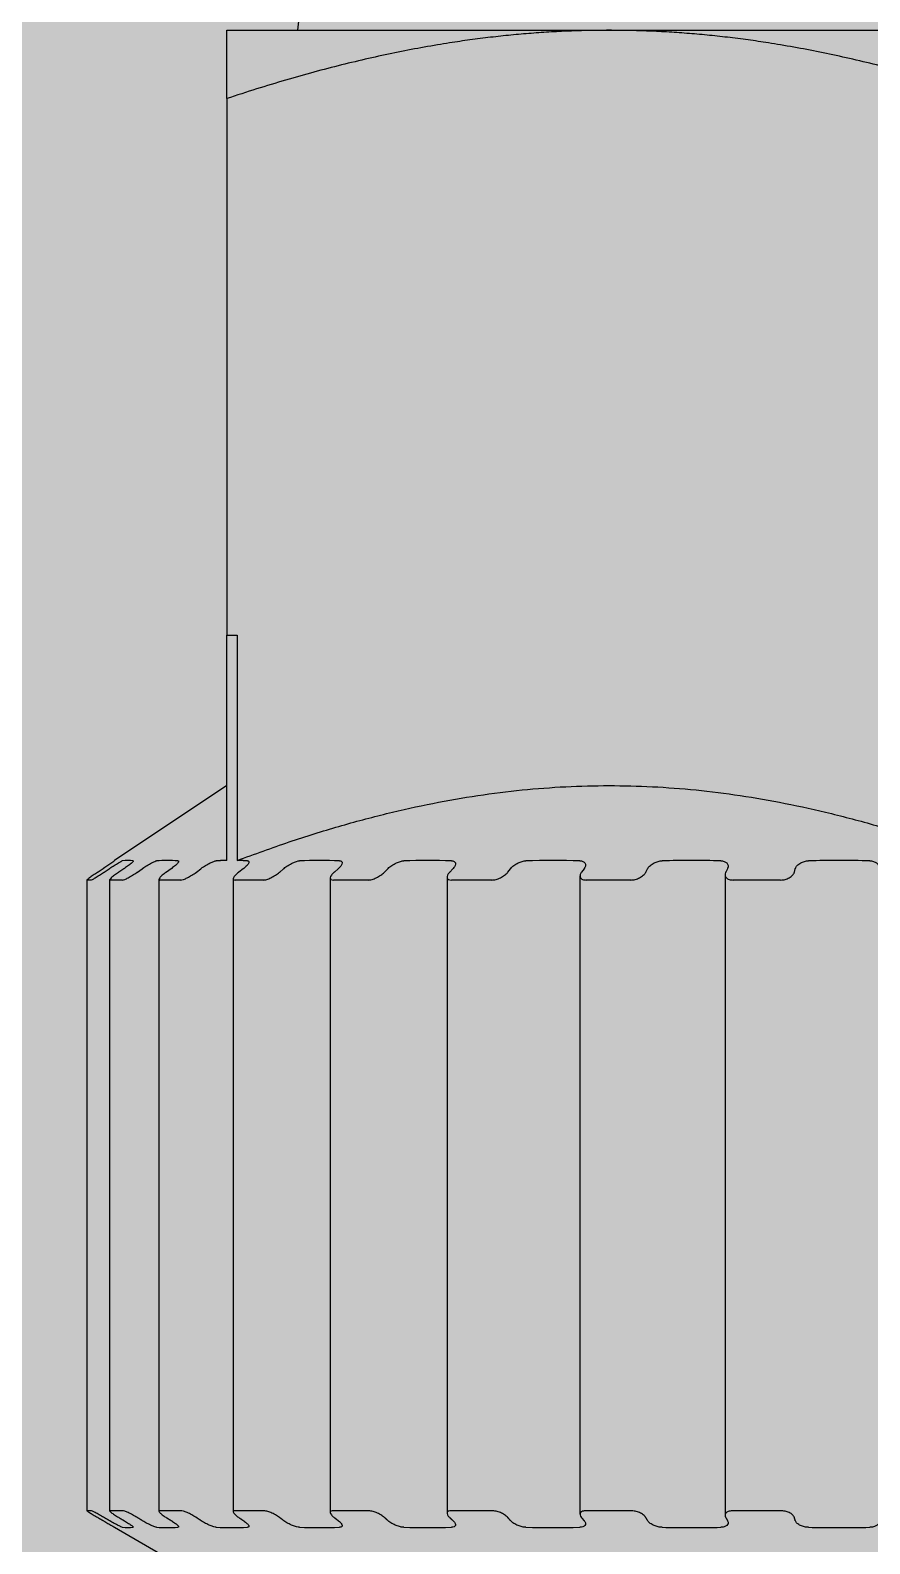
# Model space of a CAD drawing. Header units: millimetres. Extents: x -18489 to 17339, y -1599 to 10961.
# Drawn here: x -16580.285 to -16578.804, y 1516.721 to 1519.39 of the extents above; entities that cross this region are included whole.
import ezdxf

# ---------------------------------------------------------------- set-up
doc = ezdxf.new("R2010")
doc.units = ezdxf.units.MM
for name, color, linetype in [('188K-SM-03-F10-MECH-EQ-Y2257103$0$0 Xref', 8, 'Continuous'), ('188K-SM-03-F10-MECH-EQ-Y2257103$0$M-EQU-FOUNDATION', 8, 'Continuous'), ('188K-SM-03-F10-MECH-EQ-Y2257103$0$Micron CUP L10 HVAC EQU$0$M-MECH-EQU', 136, 'Continuous'), ('188K-SM-03-F10-MECH-EQ-Y2257103$0$Micron CUP L10 HVAC EQU$0$M-PHASE1 AREA', 252, 'Continuous')]:
    doc.layers.add(name, color=color, linetype=linetype)
pattern_1 = [(50, (4473.52, 709.2), (54.6554, -4.78173), [5.715, -62.865]), (355, (4473.52, 709.2), (-10.57303, 57.31705), [4.572, -50.29218]), (100.45144, (4478.076, 708.8), (44.08237, 52.53533), [4.857, -53.42707]), (46.1842, (4473.52, 724.44), (81.32371, -12.6127), [8.5725, -94.2975]), (96.63556, (4480.3, 723.39), (71.22124, 74.22784), [7.2855, -80.14068]), (351.18415, (4473.52, 724.44), (71.22124, 74.22784), [6.858, -75.43792]), (21, (4481.14, 720.63), (45.48432, -30.67956), [5.715, -62.865]), (326, (4481.14, 720.63), (18.54061, 55.25639), [4.572, -50.292]), (71.45144, (4484.93, 718.07), (64.02493, 24.57683), [4.857, -53.42698]), (37.5, (4473.521, 709.2), (0.926581, 25.366512), [0, -49.6824, 0, -51.054, 0, -50.4825]), (7.5, (4473.52, 709.2), (20.0459, 30.054172), [0, -29.1084, 0, -48.5394, 0, -19.2405]), (327.5, (4456.529, 709.2), (40.677179, -1.718623), [0, -19.05, 0, -59.436, 0, -78.867]), (317.5, (4448.91, 709.2), (44.438754, 7.62795), [0, -24.765, 0, -39.4716, 0, -56.007])]

# ---------------------------------------------------------------- blocks, each defined once
blk = doc.blocks.new('188K-SM-03-F10-MECH-EQ-Y2257103$0$Micron CUP L10 HVAC EQU$0$A$C0c53ceb0')
at = {"layer": '188K-SM-03-F10-MECH-EQ-Y2257103$0$Micron CUP L10 HVAC EQU$0$M-PHASE1 AREA'}
for p, q in [((-4363.34459, 6049.91911), (-4366.64628, 6019.73222)), ((-4367.89502, 6019.73222), (-4361.15185, 6019.73222)), ((-4367.89502, 6018.52766), (-4367.89502, 6019.73222)), ((-4361.15185, 6019.73222), (-4347.6655, 6019.73222)), ((-4367.89502, 6018.52766), (-4367.89502, 6009.06302)), ((-4367.89502, 6009.06302), (-4367.71153, 6009.06302)), ((-4367.89502, 6005.09137), (-4367.89502, 6009.06302)), ((-4367.71153, 6009.06302), (-4367.71153, 6005.09137)), ((-4367.89502, 6006.41237), (-4369.87543, 6005.0921)), ((-4369.87543, 6005.08559), (-4369.87543, 6005.0921)), ((-4370.07522, 6004.94696), (-4370.16414, 6004.88775)), ((-4370.05488, 6004.88775), (-4369.96732, 6004.94696)), ((-4369.70711, 6004.94696), (-4369.79467, 6004.88775)), ((-4369.47022, 6004.88775), (-4369.38667, 6004.94696)), ((-4368.87416, 6004.94696), (-4368.95771, 6004.88775)), ((-4368.42792, 6004.88775), (-4368.35092, 6004.94696)), ((-4367.60168, 6004.94696), (-4367.67868, 6004.88775)), ((-4366.95966, 6004.88775), (-4366.89155, 6004.94696)), ((-4365.92834, 6004.94696), (-4365.99645, 6004.88775)), ((-4365.11004, 6004.88775), (-4365.05289, 6004.94696)), ((-4364.00888, 6004.80072), (-4364.00888, 5993.57849)), ((-4363.90499, 6004.94696), (-4363.96214, 6004.88775)), ((-4362.93527, 6004.88775), (-4362.89081, 6004.94696)), ((-4361.66431, 6004.82037), (-4361.66431, 5993.56147)), ((-4361.59309, 6004.94696), (-4361.63754, 6004.88775)), ((-4360.50141, 6004.88775), (-4360.47101, 6004.94696)), ((-4359.10535, 6004.84187), (-4359.10535, 5993.54285)), ((-4359.06289, 6004.94696), (-4359.0933, 6004.88775)), ((-4357.88244, 6004.88775), (-4357.867, 6004.94696)), ((-4370.36393, 6004.74762), (-4370.36393, 5993.62447)), ((-4370.28807, 6004.74739), (-4370.36357, 6004.74739)), ((-4369.95977, 6004.75099), (-4369.95977, 5993.62155)), ((-4369.73007, 6004.74739), (-4369.9543, 6004.74739)), ((-4369.08917, 6004.75825), (-4369.08917, 5993.61526)), ((-4368.70655, 6004.74739), (-4369.07267, 6004.74739)), ((-4367.77858, 6004.76919), (-4367.77858, 5993.60579)), ((-4367.24859, 6004.74739), (-4367.74549, 6004.74739)), ((-4366.06782, 6004.78349), (-4366.06782, 5993.59341)), ((-4365.40049, 6004.74739), (-4366.01308, 6004.74739)), ((-4363.21842, 6004.74739), (-4363.92808, 6004.74739)), ((-4360.76866, 6004.74739), (-4361.55383, 6004.74739)), ((-4358.12566, 6004.74739), (-4358.96248, 6004.74739)), ((-4370.28807, 5993.62467), (-4370.36357, 5993.62467)), ((-4369.73007, 5993.62467), (-4369.9543, 5993.62467)), ((-4368.70655, 5993.62467), (-4369.07267, 5993.62467)), ((-4367.24859, 5993.62467), (-4367.74549, 5993.62467)), ((-4365.40049, 5993.62467), (-4366.01308, 5993.62467)), ((-4363.21842, 5993.62467), (-4363.92808, 5993.62467)), ((-4360.76866, 5993.62467), (-4361.55383, 5993.62467)), ((-4358.12566, 5993.62467), (-4358.96248, 5993.62467)), ((-4369.87543, 5993.33178), (-4369.87543, 5993.32615)), ((-4368.89401, 5992.75952), (-4369.87543, 5993.32615))]:
    blk.add_line(p, q, dxfattribs=at)
for centre, major_axis, ratio, start_param, end_param in [((-4369.64069, 5981.88156), (0.00024, 23.21054), 0.17364818, 6.25951275, 6.3068615), ((-4368.94289, 5981.88156), (0.00025, 23.21054), 0.34202014, 6.25951468, 6.30686344), ((-4366.25708, 5981.88156), (0.00031, 23.21054), 0.64278761, 6.25951958, 6.30686834), ((-4364.35066, 5981.88156), (0.00037, 23.21054), 0.76604444, 6.25952322, 6.30687197), ((-4362.14217, 5981.88156), (0.00048, 23.21054), 0.8660254, 6.25952879, 6.30687754), ((-4359.6987, 5981.88156), (0.0007, 23.21054), 0.93969262, 6.25953926, 6.30688801), ((-4357.09449, 5981.88156), (0.00138, 23.21054), 0.98480775, 6.25956941, 6.30691816), ((-4369.64066, 6020.12649), (0.00021, -26.80035), 0.17364818, 6.26268113, 6.30368673), ((-4368.94286, 6020.12649), (0.00022, -26.80035), 0.34202014, 6.26267967, 6.30368527), ((-4367.80346, 6020.12649), (0.00024, -26.80035), 0.5, 6.262678, 6.3036836), ((-4366.25705, 6020.12649), (0.00027, -26.80035), 0.64278761, 6.26267596, 6.30368156), ((-4364.35064, 6020.12649), (0.00033, -26.80035), 0.76604444, 6.26267321, 6.30367881), ((-4362.14215, 6020.12649), (0.00042, -26.80035), 0.8660254, 6.26266899, 6.30367459), ((-4359.69869, 6020.12649), (0.00061, -26.80035), 0.93969262, 6.26266107, 6.30366667), ((-4357.09448, 6020.12649), (0.0012, -26.80035), 0.98480775, 6.26263825, 6.30364386)]:
    blk.add_ellipse(centre, major_axis=major_axis, ratio=ratio, start_param=start_param, end_param=end_param, dxfattribs=at)
for points, weights in [([(-4361.15185, 6019.73222), (-4364.28136, 6019.73222), (-4367.89502, 6018.52766)], [2.00431155703, 2.00431155703, 1.86040846171]), ([(-4354.40867, 6018.52766), (-4358.02233, 6019.73222), (-4361.15185, 6019.73222)], [1.86040846171, 2.00431155704, 2.00431155703]), ([(-4367.71153, 6005.09137), (-4361.15185, 6007.56414), (-4354.59216, 6005.09137)], [1.06957579566, 1.22672434335, 1.06957579566]), ([(-4367.89502, 6005.09137), (-4367.98648, 6005.08992), (-4368.078, 6005.08559)], [1.61892907434, 1.61881551844, 1.61847558047]), ([(-4367.52855, 6005.08559), (-4367.62007, 6005.08992), (-4367.71153, 6005.09137)], [1.61847558047, 1.61881551844, 1.61892907434]), ([(-4370.1641, 5993.50311), (-4370.11954, 5993.47739), (-4370.07522, 5993.45184)], [1.04611932014, 1.04564401802, 1.04516058728]), ([(-4369.96723, 5993.45186), (-4370.01099, 5993.47741), (-4370.05488, 5993.50311)], [1.0451609426, 1.04564432981, 1.04611958976]), ([(-4369.79451, 5993.50311), (-4369.75075, 5993.47739), (-4369.70711, 5993.45184)], [1.04611932041, 1.0456440183, 1.04516058755]), ([(-4369.38646, 5993.45186), (-4369.42834, 5993.47741), (-4369.47022, 5993.50311)], [1.04516094224, 1.04564432946, 1.0461195894]), ([(-4368.95744, 5993.50311), (-4368.9158, 5993.47739), (-4368.87416, 5993.45184)], [1.04611932029, 1.04564401817, 1.04516058742]), ([(-4368.3506, 5993.45186), (-4368.38933, 5993.47741), (-4368.42792, 5993.50311)], [1.04516094231, 1.04564432953, 1.04611958947]), ([(-4367.6783, 5993.50311), (-4367.64006, 5993.47739), (-4367.60168, 5993.45184)], [1.04611932038, 1.04564401826, 1.04516058751]), ([(-4366.89112, 5993.45186), (-4366.92552, 5993.47741), (-4366.95966, 5993.50311)], [1.0451609422, 1.04564432941, 1.04611958936]), ([(-4365.99598, 5993.50311), (-4365.96229, 5993.47739), (-4365.92834, 5993.45184)], [1.04611932015, 1.04564401804, 1.04516058729]), ([(-4365.05237, 5993.45186), (-4365.0814, 5993.47741), (-4365.11004, 5993.50311)], [1.04516094266, 1.04564432988, 1.04611958983]), ([(-4363.96157, 5993.50311), (-4363.93347, 5993.47739), (-4363.90499, 5993.45184)], [1.04611932027, 1.04564401815, 1.04516058741]), ([(-4362.89022, 5993.45186), (-4362.91298, 5993.47741), (-4362.93527, 5993.50311)], [1.04516094243, 1.04564432965, 1.0461195896]), ([(-4361.63691, 5993.50311), (-4361.61524, 5993.47739), (-4361.59309, 5993.45184)], [1.04611932038, 1.04564401827, 1.04516058752]), ([(-4360.47035, 5993.45186), (-4360.48617, 5993.47741), (-4360.50141, 5993.50311)], [1.04516094233, 1.04564432955, 1.04611958949]), ([(-4359.09263, 5993.50311), (-4359.07805, 5993.47739), (-4359.06289, 5993.45184)], [1.04611932012, 1.04564401801, 1.04516058726]), ([(-4357.86631, 5993.45186), (-4357.8747, 5993.47741), (-4357.88244, 5993.50311)], [1.04516094222, 1.04564432943, 1.04611958938])]:
    blk.add_rational_spline(points, weights, degree=2, dxfattribs=at)
for points, knots in [([(-4369.87543, 6005.08559), (-4369.87547, 6005.08503), (-4369.87946, 6005.08178), (-4369.89572, 6005.06975), (-4369.90883, 6005.0604), (-4369.94132, 6005.03765), (-4369.96409, 6005.02195), (-4370.0137, 6004.98818), (-4370.04054, 6004.9701), (-4370.06568, 6004.95333), (-4370.06883, 6004.95122), (-4370.07201, 6004.9491), (-4370.07522, 6004.94696)], [0.1007338772, 0.1007338772, 0.1007338772, 0.1007338772, 0.1074438468, 0.1074438468, 0.1148517392, 0.1148517392, 0.1239329907, 0.1239329907, 0.1330142421, 0.1330142421, 0.1330142421, 0.1341521237, 0.1341521237, 0.1341521237, 0.1341521237]), ([(-4369.96732, 6004.94696), (-4369.96415, 6004.9491), (-4369.961, 6004.95122), (-4369.93292, 6004.9701), (-4369.90539, 6004.98818), (-4369.8524, 6005.02195), (-4369.82695, 6005.03765), (-4369.78836, 6005.0604), (-4369.7717, 6005.06975), (-4369.74781, 6005.08178), (-4369.73982, 6005.08503), (-4369.73586, 6005.08559)], [0.0659197851, 0.0659197851, 0.0659197851, 0.0659197851, 0.0670576667, 0.0670576667, 0.0761389182, 0.0761389182, 0.0852201696, 0.0852201696, 0.092628062, 0.092628062, 0.0993380316, 0.0993380316, 0.0993380316, 0.0993380316]), ([(-4369.54504, 6005.08559), (-4369.54117, 6005.08503), (-4369.54103, 6005.08178), (-4369.54916, 6005.06975), (-4369.55834, 6005.0604), (-4369.58375, 6005.03765), (-4369.60314, 6005.02195), (-4369.64786, 6004.98818), (-4369.6732, 6004.9701), (-4369.69775, 6004.95333), (-4369.70082, 6004.95122), (-4369.70395, 6004.9491), (-4369.70711, 6004.94696)], [0.1007338772, 0.1007338772, 0.1007338772, 0.1007338772, 0.1074438468, 0.1074438468, 0.1148517392, 0.1148517392, 0.1239329907, 0.1239329907, 0.1330142421, 0.1330142421, 0.1330142421, 0.1341521237, 0.1341521237, 0.1341521237, 0.1341521237]), ([(-4369.38667, 6004.94696), (-4369.38365, 6004.9491), (-4369.38063, 6004.95122), (-4369.35359, 6004.9701), (-4369.32621, 6004.98818), (-4369.27147, 6005.02195), (-4369.2441, 6005.03765), (-4369.20058, 6005.0604), (-4369.18089, 6005.06975), (-4369.1501, 6005.08178), (-4369.13834, 6005.08503), (-4369.13059, 6005.08559)], [0.0659197851, 0.0659197851, 0.0659197851, 0.0659197851, 0.0670576667, 0.0670576667, 0.0761389182, 0.0761389182, 0.0852201696, 0.0852201696, 0.092628062, 0.092628062, 0.0993380316, 0.0993380316, 0.0993380316, 0.0993380316]), ([(-4368.75475, 6005.08559), (-4368.74708, 6005.08503), (-4368.74281, 6005.08178), (-4368.74258, 6005.06975), (-4368.74754, 6005.0604), (-4368.76509, 6005.03765), (-4368.78051, 6005.02195), (-4368.81898, 6004.98818), (-4368.84206, 6004.9701), (-4368.86527, 6004.95333), (-4368.86817, 6004.95122), (-4368.87114, 6004.9491), (-4368.87416, 6004.94696)], [0.1007338772, 0.1007338772, 0.1007338772, 0.1007338772, 0.1074438468, 0.1074438468, 0.1148517392, 0.1148517392, 0.1239329907, 0.1239329907, 0.1330142421, 0.1330142421, 0.1330142421, 0.1341521237, 0.1341521237, 0.1341521237, 0.1341521237]), ([(-4368.35092, 6004.94696), (-4368.34814, 6004.9491), (-4368.34534, 6004.95122), (-4368.32018, 6004.9701), (-4368.29378, 6004.98818), (-4368.23893, 6005.02195), (-4368.21048, 6005.03765), (-4368.16335, 6005.0604), (-4368.14123, 6005.06975), (-4368.10447, 6005.08178), (-4368.08931, 6005.08503), (-4368.078, 6005.08559)], [0.0659197851, 0.0659197851, 0.0659197851, 0.0659197851, 0.0670576667, 0.0670576667, 0.0761389182, 0.0761389182, 0.0852201696, 0.0852201696, 0.092628062, 0.092628062, 0.0993380316, 0.0993380316, 0.0993380316, 0.0993380316]), ([(-4367.52855, 6005.08559), (-4367.51732, 6005.08503), (-4367.50906, 6005.08178), (-4367.50046, 6005.06975), (-4367.50105, 6005.0604), (-4367.51021, 6005.03765), (-4367.5212, 6005.02195), (-4367.55226, 6004.98818), (-4367.57236, 6004.9701), (-4367.59353, 6004.95333), (-4367.59618, 6004.95122), (-4367.5989, 6004.9491), (-4367.60168, 6004.94696)], [0.1007338772, 0.1007338772, 0.1007338772, 0.1007338772, 0.1074438468, 0.1074438468, 0.1148517392, 0.1148517392, 0.1239329907, 0.1239329907, 0.1330142421, 0.1330142421, 0.1330142421, 0.1341521237, 0.1341521237, 0.1341521237, 0.1341521237]), ([(-4366.89155, 6004.94696), (-4366.88909, 6004.9491), (-4366.8866, 6004.95122), (-4366.86406, 6004.9701), (-4366.83946, 6004.98818), (-4366.78617, 6005.02195), (-4366.7575, 6005.03765), (-4366.7082, 6005.0604), (-4366.68432, 6005.06975), (-4366.6427, 6005.08178), (-4366.62459, 6005.08503), (-4366.61007, 6005.08559)], [0.0659197851, 0.0659197851, 0.0659197851, 0.0659197851, 0.0670576667, 0.0670576667, 0.0761389182, 0.0761389182, 0.0852201696, 0.0852201696, 0.092628062, 0.092628062, 0.0993380316, 0.0993380316, 0.0993380316, 0.0993380316]), ([(-4365.90372, 6005.08559), (-4365.88926, 6005.08503), (-4365.87726, 6005.08178), (-4365.86055, 6005.06975), (-4365.85676, 6005.0604), (-4365.85725, 6005.03765), (-4365.86347, 6005.02195), (-4365.88617, 6004.98818), (-4365.9027, 6004.9701), (-4365.92118, 6004.95333), (-4365.92349, 6004.95122), (-4365.92588, 6004.9491), (-4365.92834, 6004.94696)], [0.1007338772, 0.1007338772, 0.1007338772, 0.1007338772, 0.1074438468, 0.1074438468, 0.1148517392, 0.1148517392, 0.1239329907, 0.1239329907, 0.1330142421, 0.1330142421, 0.1330142421, 0.1341521237, 0.1341521237, 0.1341521237, 0.1341521237]), ([(-4365.05289, 6004.94696), (-4365.05082, 6004.9491), (-4365.04872, 6004.95122), (-4365.0295, 6004.9701), (-4365.00743, 6004.98818), (-4364.95732, 6005.02195), (-4364.9293, 6005.03765), (-4364.87933, 6005.0604), (-4364.85442, 6005.06975), (-4364.80921, 6005.08178), (-4364.78871, 6005.08503), (-4364.77141, 6005.08559)], [0.0659197851, 0.0659197851, 0.0659197851, 0.0659197851, 0.0670576667, 0.0670576667, 0.0761389182, 0.0761389182, 0.0852201696, 0.0852201696, 0.092628062, 0.092628062, 0.0993380316, 0.0993380316, 0.0993380316, 0.0993380316]), ([(-4363.92961, 6005.08559), (-4363.91237, 6005.08503), (-4363.89699, 6005.08178), (-4363.87269, 6005.06975), (-4363.86463, 6005.0604), (-4363.85643, 6005.03765), (-4363.85769, 6005.02195), (-4363.87135, 6004.98818), (-4363.88379, 6004.9701), (-4363.89902, 6004.95333), (-4363.90093, 6004.95122), (-4363.90292, 6004.9491), (-4363.90499, 6004.94696)], [0.1007338772, 0.1007338772, 0.1007338772, 0.1007338772, 0.1074438468, 0.1074438468, 0.1148517392, 0.1148517392, 0.1239329907, 0.1239329907, 0.1330142421, 0.1330142421, 0.1330142421, 0.1341521237, 0.1341521237, 0.1341521237, 0.1341521237]), ([(-4362.89081, 6004.94696), (-4362.8892, 6004.9491), (-4362.88754, 6004.95122), (-4362.87223, 6004.9701), (-4362.85336, 6004.98818), (-4362.80796, 6005.02195), (-4362.78145, 6005.03765), (-4362.73232, 6005.0604), (-4362.70712, 6005.06975), (-4362.65971, 6005.08178), (-4362.63743, 6005.08503), (-4362.61788, 6005.08559)], [0.0659197851, 0.0659197851, 0.0659197851, 0.0659197851, 0.0670576667, 0.0670576667, 0.0761389182, 0.0761389182, 0.0852201696, 0.0852201696, 0.092628062, 0.092628062, 0.0993380316, 0.0993380316, 0.0993380316, 0.0993380316]), ([(-4361.66622, 6005.08559), (-4361.64672, 6005.08503), (-4361.62842, 6005.08178), (-4361.59727, 6005.06975), (-4361.58518, 6005.0604), (-4361.56855, 6005.03765), (-4361.56481, 6005.02195), (-4361.56901, 6004.98818), (-4361.57698, 6004.9701), (-4361.58851, 6004.95333), (-4361.58995, 6004.95122), (-4361.59148, 6004.9491), (-4361.59309, 6004.94696)], [0.1007338772, 0.1007338772, 0.1007338772, 0.1007338772, 0.1074438468, 0.1074438468, 0.1148517392, 0.1148517392, 0.1239329907, 0.1239329907, 0.1330142421, 0.1330142421, 0.1330142421, 0.1341521237, 0.1341521237, 0.1341521237, 0.1341521237]), ([(-4360.47101, 6004.94696), (-4360.4699, 6004.9491), (-4360.46874, 6004.95122), (-4360.4578, 6004.9701), (-4360.44271, 6004.98818), (-4360.40339, 6005.02195), (-4360.37919, 6005.03765), (-4360.3324, 6005.0604), (-4360.30769, 6005.06975), (-4360.2595, 6005.08178), (-4360.23612, 6005.08503), (-4360.21492, 6005.08559)], [0.0659197851, 0.0659197851, 0.0659197851, 0.0659197851, 0.0670576667, 0.0670576667, 0.0761389182, 0.0761389182, 0.0852201696, 0.0852201696, 0.092628062, 0.092628062, 0.0993380316, 0.0993380316, 0.0993380316, 0.0993380316]), ([(-4359.18231, 6005.08559), (-4359.16114, 6005.08503), (-4359.14049, 6005.08178), (-4359.10342, 6005.06975), (-4359.08768, 6005.0604), (-4359.06312, 6005.03765), (-4359.05449, 6005.02195), (-4359.0491, 6004.98818), (-4359.05237, 6004.9701), (-4359.05984, 6004.95333), (-4359.06078, 6004.95122), (-4359.0618, 6004.9491), (-4359.06289, 6004.94696)], [0.1007338772, 0.1007338772, 0.1007338772, 0.1007338772, 0.1074438468, 0.1074438468, 0.1148517392, 0.1148517392, 0.1239329907, 0.1239329907, 0.1330142421, 0.1330142421, 0.1330142421, 0.1341521237, 0.1341521237, 0.1341521237, 0.1341521237]), ([(-4357.867, 6004.94696), (-4357.86644, 6004.9491), (-4357.86581, 6004.95122), (-4357.85957, 6004.9701), (-4357.84871, 6004.98818), (-4357.81667, 6005.02195), (-4357.79552, 6005.03765), (-4357.75248, 6005.0604), (-4357.72901, 6005.06975), (-4357.68151, 6005.08178), (-4357.65775, 6005.08503), (-4357.63554, 6005.08559)], [0.0659197851, 0.0659197851, 0.0659197851, 0.0659197851, 0.0670576667, 0.0670576667, 0.0761389182, 0.0761389182, 0.0852201696, 0.0852201696, 0.092628062, 0.092628062, 0.0993380316, 0.0993380316, 0.0993380316, 0.0993380316]), ([(-4356.55335, 6005.08559), (-4356.53116, 6005.08503), (-4356.50878, 6005.08178), (-4356.46693, 6005.06975), (-4356.44801, 6005.0604), (-4356.41626, 6005.03765), (-4356.40301, 6005.02195), (-4356.3882, 6004.98818), (-4356.38667, 6004.9701), (-4356.38985, 6004.95333), (-4356.39025, 6004.95122), (-4356.39073, 6004.9491), (-4356.39128, 6004.94696)], [0.1007338772, 0.1007338772, 0.1007338772, 0.1007338772, 0.1074438468, 0.1074438468, 0.1148517392, 0.1148517392, 0.1239329907, 0.1239329907, 0.1330142421, 0.1330142421, 0.1330142421, 0.1341521237, 0.1341521237, 0.1341521237, 0.1341521237]), ([(-4370.16414, 6004.88775), (-4370.16733, 6004.88563), (-4370.17049, 6004.88352), (-4370.19805, 6004.86513), (-4370.22418, 6004.84754), (-4370.27267, 6004.81452), (-4370.29504, 6004.79908), (-4370.32879, 6004.77533), (-4370.34305, 6004.76504), (-4370.36126, 6004.75106), (-4370.36516, 6004.74739), (-4370.36357, 6004.74739)], [-0.0681852529, -0.0681852529, -0.0681852529, -0.0681852529, -0.0670539463, -0.0670539463, -0.058228102, -0.058228102, -0.0494022577, -0.0494022577, -0.0414646154, -0.0414646154, -0.0335269732, -0.0335269732, -0.0335269732, -0.0335269732]), ([(-4370.28807, 6004.74739), (-4370.28505, 6004.74739), (-4370.27636, 6004.75106), (-4370.24964, 6004.76504), (-4370.23164, 6004.77533), (-4370.19188, 6004.79908), (-4370.16697, 6004.81452), (-4370.11529, 6004.84754), (-4370.08852, 6004.86513), (-4370.06115, 6004.88352), (-4370.05802, 6004.88563), (-4370.05488, 6004.88775)], [-0.0994872627, -0.0994872627, -0.0994872627, -0.0994872627, -0.0915496204, -0.0915496204, -0.0836119781, -0.0836119781, -0.0747861338, -0.0747861338, -0.0659602895, -0.0659602895, -0.0648289829, -0.0648289829, -0.0648289829, -0.0648289829]), ([(-4369.79467, 6004.88775), (-4369.79781, 6004.88563), (-4369.80092, 6004.88352), (-4369.82783, 6004.86513), (-4369.85253, 6004.84754), (-4369.89636, 6004.81452), (-4369.91551, 6004.79908), (-4369.94222, 6004.77533), (-4369.95231, 6004.76504), (-4369.96144, 6004.75106), (-4369.96044, 6004.74739), (-4369.9543, 6004.74739)], [-0.0681852529, -0.0681852529, -0.0681852529, -0.0681852529, -0.0670539463, -0.0670539463, -0.058228102, -0.058228102, -0.0494022577, -0.0494022577, -0.0414646154, -0.0414646154, -0.0335269732, -0.0335269732, -0.0335269732, -0.0335269732]), ([(-4369.73007, 6004.74739), (-4369.72254, 6004.74739), (-4369.70933, 6004.75106), (-4369.67491, 6004.76504), (-4369.65372, 6004.77533), (-4369.60915, 6004.79908), (-4369.58246, 6004.81452), (-4369.52916, 6004.84754), (-4369.50256, 6004.86513), (-4369.47622, 6004.88352), (-4369.47322, 6004.88563), (-4369.47022, 6004.88775)], [-0.0994872627, -0.0994872627, -0.0994872627, -0.0994872627, -0.0915496204, -0.0915496204, -0.0836119781, -0.0836119781, -0.0747861338, -0.0747861338, -0.0659602895, -0.0659602895, -0.064828983, -0.064828983, -0.064828983, -0.064828983]), ([(-4368.95771, 6004.88775), (-4368.96071, 6004.88563), (-4368.96366, 6004.88352), (-4368.9891, 6004.86513), (-4369.01162, 6004.84754), (-4369.04946, 6004.81452), (-4369.06481, 6004.79908), (-4369.08366, 6004.77533), (-4369.08928, 6004.76504), (-4369.08906, 6004.75106), (-4369.08319, 6004.74739), (-4369.07267, 6004.74739)], [-0.0681852529, -0.0681852529, -0.0681852529, -0.0681852529, -0.0670539463, -0.0670539463, -0.058228102, -0.058228102, -0.0494022577, -0.0494022577, -0.0414646154, -0.0414646154, -0.0335269732, -0.0335269732, -0.0335269732, -0.0335269732]), ([(-4368.70655, 6004.74739), (-4368.69473, 6004.74739), (-4368.6774, 6004.75106), (-4368.63632, 6004.76504), (-4368.61258, 6004.77533), (-4368.56456, 6004.79908), (-4368.53689, 6004.81452), (-4368.4836, 6004.84754), (-4368.45799, 6004.86513), (-4368.43347, 6004.88352), (-4368.43069, 6004.88563), (-4368.42792, 6004.88775)], [-0.0994872627, -0.0994872627, -0.0994872627, -0.0994872627, -0.0915496204, -0.0915496204, -0.0836119781, -0.0836119781, -0.0747861338, -0.0747861338, -0.0659602895, -0.0659602895, -0.0648289829, -0.0648289829, -0.0648289829, -0.0648289829]), ([(-4367.67868, 6004.88775), (-4367.68145, 6004.88563), (-4367.68415, 6004.88352), (-4367.70736, 6004.86513), (-4367.72701, 6004.84754), (-4367.75771, 6004.81452), (-4367.76879, 6004.79908), (-4367.77922, 6004.77533), (-4367.78018, 6004.76504), (-4367.77063, 6004.75106), (-4367.76006, 6004.74739), (-4367.74549, 6004.74739)], [-0.0681852529, -0.0681852529, -0.0681852529, -0.0681852529, -0.0670539463, -0.0670539463, -0.058228102, -0.058228102, -0.0494022577, -0.0494022577, -0.0414646154, -0.0414646154, -0.0335269732, -0.0335269732, -0.0335269732, -0.0335269732]), ([(-4367.24859, 6004.74739), (-4367.23284, 6004.74739), (-4367.21192, 6004.75106), (-4367.16543, 6004.76504), (-4367.13987, 6004.77533), (-4367.08985, 6004.79908), (-4367.06205, 6004.81452), (-4367.01039, 6004.84754), (-4366.98653, 6004.86513), (-4366.96458, 6004.88352), (-4366.96211, 6004.88563), (-4366.95966, 6004.88775)], [-0.0994872627, -0.0994872627, -0.0994872627, -0.0994872627, -0.0915496204, -0.0915496204, -0.0836119781, -0.0836119781, -0.0747861338, -0.0747861338, -0.0659602895, -0.0659602895, -0.0648289829, -0.0648289829, -0.0648289829, -0.0648289829]), ([(-4365.99645, 6004.88775), (-4365.9989, 6004.88563), (-4366.00127, 6004.88352), (-4366.02154, 6004.86513), (-4366.03772, 6004.84754), (-4366.06035, 6004.81452), (-4366.06682, 6004.79908), (-4366.06851, 6004.77533), (-4366.06481, 6004.76504), (-4366.0462, 6004.75106), (-4366.03126, 6004.74739), (-4366.01308, 6004.74739)], [-0.0681852529, -0.0681852529, -0.0681852529, -0.0681852529, -0.0670539463, -0.0670539463, -0.058228102, -0.058228102, -0.0494022577, -0.0494022577, -0.0414646154, -0.0414646154, -0.0335269732, -0.0335269732, -0.0335269732, -0.0335269732]), ([(-4365.40049, 6004.74739), (-4365.3813, 6004.74739), (-4365.35742, 6004.75106), (-4365.30693, 6004.76504), (-4365.28032, 6004.77533), (-4365.22983, 6004.79908), (-4365.20275, 6004.81452), (-4365.15427, 6004.84754), (-4365.1329, 6004.86513), (-4365.11419, 6004.88352), (-4365.1121, 6004.88563), (-4365.11004, 6004.88775)], [-0.0994872627, -0.0994872627, -0.0994872627, -0.0994872627, -0.0915496204, -0.0915496204, -0.0836119781, -0.0836119781, -0.0747861338, -0.0747861338, -0.0659602895, -0.0659602895, -0.0648289829, -0.0648289829, -0.0648289829, -0.0648289829]), ([(-4363.96214, 6004.88775), (-4363.96419, 6004.88563), (-4363.96616, 6004.88352), (-4363.98287, 6004.86513), (-4363.9951, 6004.84754), (-4364.00896, 6004.81452), (-4364.01064, 6004.79908), (-4364.00353, 6004.77533), (-4363.99526, 6004.76504), (-4363.96817, 6004.75106), (-4363.94931, 6004.74739), (-4363.92808, 6004.74739)], [-0.0681852529, -0.0681852529, -0.0681852529, -0.0681852529, -0.0670539463, -0.0670539463, -0.058228102, -0.058228102, -0.0494022577, -0.0494022577, -0.0414646154, -0.0414646154, -0.0335269732, -0.0335269732, -0.0335269732, -0.0335269732]), ([(-4363.21842, 6004.74739), (-4363.19636, 6004.74739), (-4363.17025, 6004.75106), (-4363.11729, 6004.76504), (-4363.09045, 6004.77533), (-4363.04102, 6004.79908), (-4363.01547, 6004.81452), (-4362.97166, 6004.84754), (-4362.95342, 6004.86513), (-4362.93851, 6004.88352), (-4362.93687, 6004.88563), (-4362.93527, 6004.88775)], [-0.0994872627, -0.0994872627, -0.0994872627, -0.0994872627, -0.0915496204, -0.0915496204, -0.0836119781, -0.0836119781, -0.0747861338, -0.0747861338, -0.0659602895, -0.0659602895, -0.0648289829, -0.0648289829, -0.0648289829, -0.0648289829]), ([(-4361.63754, 6004.88775), (-4361.63913, 6004.88563), (-4361.64065, 6004.88352), (-4361.6533, 6004.86513), (-4361.66119, 6004.84754), (-4361.66588, 6004.81452), (-4361.6627, 6004.79908), (-4361.64701, 6004.77533), (-4361.63443, 6004.76504), (-4361.59968, 6004.75106), (-4361.57747, 6004.74739), (-4361.55383, 6004.74739)], [-0.0681852529, -0.0681852529, -0.0681852529, -0.0681852529, -0.0670539463, -0.0670539463, -0.058228102, -0.058228102, -0.0494022577, -0.0494022577, -0.0414646154, -0.0414646154, -0.0335269732, -0.0335269732, -0.0335269732, -0.0335269732]), ([(-4360.76866, 6004.74739), (-4360.74441, 6004.74739), (-4360.71686, 6004.75106), (-4360.66305, 6004.76504), (-4360.63678, 6004.77533), (-4360.58992, 6004.79908), (-4360.56668, 6004.81452), (-4360.52887, 6004.84754), (-4360.51432, 6004.86513), (-4360.50366, 6004.88352), (-4360.50251, 6004.88563), (-4360.50141, 6004.88775)], [-0.0994872627, -0.0994872627, -0.0994872627, -0.0994872627, -0.0915496204, -0.0915496204, -0.0836119781, -0.0836119781, -0.0747861338, -0.0747861338, -0.0659602895, -0.0659602895, -0.0648289829, -0.0648289829, -0.0648289829, -0.0648289829]), ([(-4359.0933, 6004.88775), (-4359.09439, 6004.88563), (-4359.0954, 6004.88352), (-4359.1036, 6004.86513), (-4359.10692, 6004.84754), (-4359.10228, 6004.81452), (-4359.09435, 6004.79908), (-4359.07056, 6004.77533), (-4359.05405, 6004.76504), (-4359.01269, 6004.75106), (-4358.98781, 6004.74739), (-4358.96248, 6004.74739)], [-0.0681852529, -0.0681852529, -0.0681852529, -0.0681852529, -0.0670539463, -0.0670539463, -0.058228102, -0.058228102, -0.0494022577, -0.0494022577, -0.0414646154, -0.0414646154, -0.0335269732, -0.0335269732, -0.0335269732, -0.0335269732]), ([(-4358.12566, 6004.74739), (-4358.09996, 6004.74739), (-4358.07181, 6004.75106), (-4358.01877, 6004.76504), (-4357.99388, 6004.77533), (-4357.951, 6004.79908), (-4357.93078, 6004.81452), (-4357.90011, 6004.84754), (-4357.88969, 6004.86513), (-4357.88362, 6004.88352), (-4357.883, 6004.88563), (-4357.88244, 6004.88775)], [-0.0994872627, -0.0994872627, -0.0994872627, -0.0994872627, -0.0915496204, -0.0915496204, -0.0836119781, -0.0836119781, -0.0747861338, -0.0747861338, -0.0659602895, -0.0659602895, -0.0648289829, -0.0648289829, -0.0648289829, -0.0648289829]), ([(-4370.36357, 5993.62467), (-4370.36514, 5993.62467), (-4370.36135, 5993.62156), (-4370.34326, 5993.60952), (-4370.32899, 5993.6006), (-4370.29522, 5993.58002), (-4370.27296, 5993.56671), (-4370.22446, 5993.5381), (-4370.19821, 5993.5228), (-4370.17048, 5993.50677), (-4370.16731, 5993.50494), (-4370.1641, 5993.50311)], [-0.0972684785, -0.0972684785, -0.0972684785, -0.0972684785, -0.0894142056, -0.0894142056, -0.0815599327, -0.0815599327, -0.0730240089, -0.0730240089, -0.0644880851, -0.0644880851, -0.0633980576, -0.0633980576, -0.0633980576, -0.0633980576]), ([(-4370.05488, 5993.50311), (-4370.05802, 5993.50495), (-4370.06115, 5993.50678), (-4370.08868, 5993.5228), (-4370.11558, 5993.5381), (-4370.16728, 5993.56671), (-4370.19209, 5993.58002), (-4370.23188, 5993.6006), (-4370.24991, 5993.60952), (-4370.27652, 5993.62156), (-4370.28508, 5993.62467), (-4370.28807, 5993.62467)], [-0.0666479464, -0.0666479464, -0.0666479464, -0.0666479464, -0.0655607867, -0.0655607867, -0.057024863, -0.057024863, -0.0484889392, -0.0484889392, -0.0406346663, -0.0406346663, -0.0327803934, -0.0327803934, -0.0327803934, -0.0327803934]), ([(-4369.9543, 5993.62467), (-4369.96038, 5993.62467), (-4369.96146, 5993.62156), (-4369.95244, 5993.60952), (-4369.94238, 5993.6006), (-4369.91565, 5993.58002), (-4369.89661, 5993.56671), (-4369.85279, 5993.5381), (-4369.82799, 5993.5228), (-4369.80091, 5993.50677), (-4369.7978, 5993.50494), (-4369.79451, 5993.50311)], [-0.0972684785, -0.0972684785, -0.0972684785, -0.0972684785, -0.0894142056, -0.0894142056, -0.0815599327, -0.0815599327, -0.0730240089, -0.0730240089, -0.0644880851, -0.0644880851, -0.0633980576, -0.0633980576, -0.0633980576, -0.0633980576]), ([(-4369.47022, 5993.50311), (-4369.47322, 5993.50495), (-4369.47622, 5993.50678), (-4369.50272, 5993.5228), (-4369.52945, 5993.5381), (-4369.58279, 5993.56671), (-4369.60939, 5993.58002), (-4369.65399, 5993.6006), (-4369.67523, 5993.60952), (-4369.70956, 5993.62156), (-4369.72262, 5993.62467), (-4369.73007, 5993.62467)], [-0.0666479464, -0.0666479464, -0.0666479464, -0.0666479464, -0.0655607867, -0.0655607867, -0.057024863, -0.057024863, -0.0484889392, -0.0484889392, -0.0406346663, -0.0406346663, -0.0327803934, -0.0327803934, -0.0327803934, -0.0327803934]), ([(-4369.07267, 5993.62467), (-4369.08308, 5993.62467), (-4369.089, 5993.62156), (-4369.08933, 5993.60952), (-4369.08377, 5993.6006), (-4369.06491, 5993.58002), (-4369.04967, 5993.56671), (-4369.01185, 5993.5381), (-4368.98925, 5993.5228), (-4368.96365, 5993.50677), (-4368.96069, 5993.50494), (-4368.95744, 5993.50311)], [-0.0972684785, -0.0972684785, -0.0972684785, -0.0972684785, -0.0894142056, -0.0894142056, -0.0815599327, -0.0815599327, -0.0730240089, -0.0730240089, -0.0644880851, -0.0644880851, -0.0633980576, -0.0633980576, -0.0633980576, -0.0633980576]), ([(-4368.42792, 5993.50311), (-4368.43069, 5993.50495), (-4368.43347, 5993.50678), (-4368.45813, 5993.5228), (-4368.48389, 5993.5381), (-4368.53723, 5993.56671), (-4368.56482, 5993.58002), (-4368.61287, 5993.6006), (-4368.63669, 5993.60952), (-4368.67769, 5993.62156), (-4368.69486, 5993.62467), (-4368.70655, 5993.62467)], [-0.0666479464, -0.0666479464, -0.0666479464, -0.0666479464, -0.0655607867, -0.0655607867, -0.057024863, -0.057024863, -0.0484889392, -0.0484889392, -0.0406346663, -0.0406346663, -0.0327803934, -0.0327803934, -0.0327803934, -0.0327803934]), ([(-4367.74549, 5993.62467), (-4367.75991, 5993.62467), (-4367.77049, 5993.62156), (-4367.78016, 5993.60952), (-4367.77928, 5993.6006), (-4367.76884, 5993.58002), (-4367.75787, 5993.56671), (-4367.7272, 5993.5381), (-4367.7075, 5993.5228), (-4367.68414, 5993.50677), (-4367.68143, 5993.50494), (-4367.6783, 5993.50311)], [-0.0972684785, -0.0972684785, -0.0972684785, -0.0972684785, -0.0894142056, -0.0894142056, -0.0815599327, -0.0815599327, -0.0730240089, -0.0730240089, -0.0644880851, -0.0644880851, -0.0633980576, -0.0633980576, -0.0633980576, -0.0633980576]), ([(-4366.95966, 5993.50311), (-4366.96211, 5993.50495), (-4366.96458, 5993.50678), (-4366.98666, 5993.5228), (-4367.01066, 5993.5381), (-4367.06239, 5993.56671), (-4367.09012, 5993.58002), (-4367.14017, 5993.6006), (-4367.16584, 5993.60952), (-4367.21226, 5993.62156), (-4367.23301, 5993.62467), (-4367.24859, 5993.62467)], [-0.0666479464, -0.0666479464, -0.0666479464, -0.0666479464, -0.0655607867, -0.0655607867, -0.057024863, -0.057024863, -0.0484889392, -0.0484889392, -0.0406346663, -0.0406346663, -0.0327803934, -0.0327803934, -0.0327803934, -0.0327803934]), ([(-4366.01308, 5993.62467), (-4366.03107, 5993.62467), (-4366.04599, 5993.62156), (-4366.06471, 5993.60952), (-4366.06852, 5993.6006), (-4366.06683, 5993.58002), (-4366.06046, 5993.56671), (-4366.03788, 5993.5381), (-4366.02166, 5993.5228), (-4366.00127, 5993.50677), (-4365.99888, 5993.50494), (-4365.99598, 5993.50311)], [-0.0972684785, -0.0972684785, -0.0972684785, -0.0972684785, -0.0894142056, -0.0894142056, -0.0815599327, -0.0815599327, -0.0730240089, -0.0730240089, -0.0644880851, -0.0644880851, -0.0633980576, -0.0633980576, -0.0633980576, -0.0633980576]), ([(-4365.11004, 5993.50311), (-4365.1121, 5993.50495), (-4365.11419, 5993.50678), (-4365.13301, 5993.5228), (-4365.15452, 5993.5381), (-4365.20307, 5993.56671), (-4365.23011, 5993.58002), (-4365.28063, 5993.6006), (-4365.30736, 5993.60952), (-4365.35781, 5993.62156), (-4365.3815, 5993.62467), (-4365.40049, 5993.62467)], [-0.0666479464, -0.0666479464, -0.0666479464, -0.0666479464, -0.0655607867, -0.0655607867, -0.057024863, -0.057024863, -0.0484889392, -0.0484889392, -0.0406346663, -0.0406346663, -0.0327803934, -0.0327803934, -0.0327803934, -0.0327803934]), ([(-4363.92808, 5993.62467), (-4363.94909, 5993.62467), (-4363.9679, 5993.62156), (-4363.99509, 5993.60952), (-4364.00349, 5993.6006), (-4364.0106, 5993.58002), (-4364.00901, 5993.56671), (-4363.99521, 5993.5381), (-4363.98297, 5993.5228), (-4363.96616, 5993.50677), (-4363.96417, 5993.50494), (-4363.96157, 5993.50311)], [-0.0972684785, -0.0972684785, -0.0972684785, -0.0972684785, -0.0894142056, -0.0894142056, -0.0815599327, -0.0815599327, -0.0730240089, -0.0730240089, -0.0644880851, -0.0644880851, -0.0633980576, -0.0633980576, -0.0633980576, -0.0633980576]), ([(-4362.93527, 5993.50311), (-4362.93686, 5993.50495), (-4362.93851, 5993.50678), (-4362.95351, 5993.5228), (-4362.97187, 5993.5381), (-4363.01577, 5993.56671), (-4363.04129, 5993.58002), (-4363.09075, 5993.6006), (-4363.11774, 5993.60952), (-4363.17066, 5993.62156), (-4363.19659, 5993.62467), (-4363.21842, 5993.62467)], [-0.0666479464, -0.0666479464, -0.0666479464, -0.0666479464, -0.0655607867, -0.0655607867, -0.057024863, -0.057024863, -0.0484889392, -0.0484889392, -0.0406346663, -0.0406346663, -0.0327803934, -0.0327803934, -0.0327803934, -0.0327803934]), ([(-4361.55383, 5993.62467), (-4361.57722, 5993.62467), (-4361.59935, 5993.62156), (-4361.63419, 5993.60952), (-4361.64692, 5993.6006), (-4361.66261, 5993.58002), (-4361.66587, 5993.56671), (-4361.66126, 5993.5381), (-4361.65337, 5993.5228), (-4361.64065, 5993.50677), (-4361.63913, 5993.50494), (-4361.63691, 5993.50311)], [-0.0972684785, -0.0972684785, -0.0972684785, -0.0972684785, -0.0894142056, -0.0894142056, -0.0815599327, -0.0815599327, -0.0730240089, -0.0730240089, -0.0644880851, -0.0644880851, -0.0633980576, -0.0633980576, -0.0633980576, -0.0633980576]), ([(-4360.50141, 5993.50311), (-4360.50251, 5993.50495), (-4360.50366, 5993.50678), (-4360.51438, 5993.5228), (-4360.52904, 5993.5381), (-4360.56694, 5993.56671), (-4360.59017, 5993.58002), (-4360.63706, 5993.6006), (-4360.66349, 5993.60952), (-4360.71729, 5993.62156), (-4360.74467, 5993.62467), (-4360.76866, 5993.62467)], [-0.0666479464, -0.0666479464, -0.0666479464, -0.0666479464, -0.0655607867, -0.0655607867, -0.057024863, -0.057024863, -0.0484889392, -0.0484889392, -0.0406346663, -0.0406346663, -0.0327803934, -0.0327803934, -0.0327803934, -0.0327803934]), ([(-4358.96248, 5993.62467), (-4358.98755, 5993.62467), (-4359.01232, 5993.62156), (-4359.05375, 5993.60952), (-4359.07042, 5993.6006), (-4359.09422, 5993.58002), (-4359.10221, 5993.56671), (-4359.10694, 5993.5381), (-4359.10365, 5993.5228), (-4359.0954, 5993.50677), (-4359.09438, 5993.50494), (-4359.09263, 5993.50311)], [-0.0972684785, -0.0972684785, -0.0972684785, -0.0972684785, -0.0894142056, -0.0894142056, -0.0815599327, -0.0815599327, -0.0730240089, -0.0730240089, -0.0644880851, -0.0644880851, -0.0633980576, -0.0633980576, -0.0633980576, -0.0633980576]), ([(-4357.88244, 5993.50311), (-4357.883, 5993.50495), (-4357.88362, 5993.50678), (-4357.88973, 5993.5228), (-4357.90024, 5993.5381), (-4357.931, 5993.56671), (-4357.95123, 5993.58002), (-4357.99414, 5993.6006), (-4358.0192, 5993.60952), (-4358.07224, 5993.62156), (-4358.10023, 5993.62467), (-4358.12566, 5993.62467)], [-0.0666479464, -0.0666479464, -0.0666479464, -0.0666479464, -0.0655607867, -0.0655607867, -0.057024863, -0.057024863, -0.0484889392, -0.0484889392, -0.0406346663, -0.0406346663, -0.0327803934, -0.0327803934, -0.0327803934, -0.0327803934]), ([(-4370.07522, 5993.45184), (-4370.07201, 5993.44998), (-4370.06883, 5993.44815), (-4370.06568, 5993.44632), (-4370.04061, 5993.43184), (-4370.01388, 5993.41625), (-4369.96464, 5993.38721), (-4369.94212, 5993.37377), (-4369.90939, 5993.35393), (-4369.896, 5993.34568), (-4369.87947, 5993.33509), (-4369.87547, 5993.33227), (-4369.87543, 5993.33178)], [0.1289552603, 0.1289552603, 0.1289552603, 0.1289552603, 0.1300488787, 0.1300488787, 0.1300488787, 0.1387509732, 0.1387509732, 0.1474530678, 0.1474530678, 0.1548720794, 0.1548720794, 0.1615934291, 0.1615934291, 0.1615934291, 0.1615934291]), ([(-4369.73586, 5993.33178), (-4369.73983, 5993.33227), (-4369.74786, 5993.33509), (-4369.77209, 5993.34568), (-4369.78906, 5993.35393), (-4369.82783, 5993.37377), (-4369.853, 5993.38721), (-4369.90557, 5993.41625), (-4369.93298, 5993.43184), (-4369.96102, 5993.44815), (-4369.96418, 5993.45), (-4369.96723, 5993.45186)], [0.0329398741, 0.0329398741, 0.0329398741, 0.0329398741, 0.0396612238, 0.0396612238, 0.0470802354, 0.0470802354, 0.0557823299, 0.0557823299, 0.0644844245, 0.0644844245, 0.0655817402, 0.0655817402, 0.0655817402, 0.0655817402]), ([(-4369.70711, 5993.45184), (-4369.70395, 5993.44998), (-4369.70082, 5993.44815), (-4369.69775, 5993.44632), (-4369.67327, 5993.43184), (-4369.64803, 5993.41625), (-4369.60362, 5993.38721), (-4369.58443, 5993.37377), (-4369.55873, 5993.35393), (-4369.54934, 5993.34568), (-4369.54101, 5993.33509), (-4369.54116, 5993.33227), (-4369.54504, 5993.33178)], [0.1289552603, 0.1289552603, 0.1289552603, 0.1289552603, 0.1300488787, 0.1300488787, 0.1300488787, 0.1387509732, 0.1387509732, 0.1474530678, 0.1474530678, 0.1548720794, 0.1548720794, 0.1615934291, 0.1615934291, 0.1615934291, 0.1615934291]), ([(-4369.13059, 5993.33178), (-4369.13836, 5993.33227), (-4369.15018, 5993.33509), (-4369.18137, 5993.34568), (-4369.20141, 5993.35393), (-4369.24504, 5993.37377), (-4369.27209, 5993.38721), (-4369.3264, 5993.41625), (-4369.35366, 5993.43184), (-4369.38064, 5993.44815), (-4369.38367, 5993.45), (-4369.38646, 5993.45186)], [0.0329398741, 0.0329398741, 0.0329398741, 0.0329398741, 0.0396612238, 0.0396612238, 0.0470802354, 0.0470802354, 0.0557823299, 0.0557823299, 0.0644844245, 0.0644844245, 0.0655817402, 0.0655817402, 0.0655817402, 0.0655817402]), ([(-4368.87416, 5993.45184), (-4368.87114, 5993.44998), (-4368.86817, 5993.44815), (-4368.86527, 5993.44632), (-4368.84212, 5993.43184), (-4368.81915, 5993.41625), (-4368.78091, 5993.38721), (-4368.76563, 5993.37377), (-4368.74775, 5993.35393), (-4368.74263, 5993.34568), (-4368.74276, 5993.33509), (-4368.74706, 5993.33227), (-4368.75475, 5993.33178)], [0.1289552603, 0.1289552603, 0.1289552603, 0.1289552603, 0.1300488787, 0.1300488787, 0.1300488787, 0.1387509732, 0.1387509732, 0.1474530678, 0.1474530678, 0.1548720794, 0.1548720794, 0.1615934291, 0.1615934291, 0.1615934291, 0.1615934291]), ([(-4368.078, 5993.33178), (-4368.08933, 5993.33227), (-4368.10458, 5993.33509), (-4368.14179, 5993.34568), (-4368.16429, 5993.35393), (-4368.21146, 5993.37377), (-4368.23956, 5993.38721), (-4368.29395, 5993.41625), (-4368.32023, 5993.43184), (-4368.34536, 5993.44815), (-4368.34816, 5993.45), (-4368.3506, 5993.45186)], [0.0329398741, 0.0329398741, 0.0329398741, 0.0329398741, 0.0396612238, 0.0396612238, 0.0470802354, 0.0470802354, 0.0557823299, 0.0557823299, 0.0644844245, 0.0644844245, 0.0655817402, 0.0655817402, 0.0655817402, 0.0655817402]), ([(-4367.60168, 5993.45184), (-4367.5989, 5993.44998), (-4367.59618, 5993.44815), (-4367.59353, 5993.44632), (-4367.57242, 5993.43184), (-4367.55241, 5993.41625), (-4367.52151, 5993.38721), (-4367.5106, 5993.37377), (-4367.50108, 5993.35393), (-4367.50039, 5993.34568), (-4367.50897, 5993.33509), (-4367.51729, 5993.33227), (-4367.52855, 5993.33178)], [0.1289552603, 0.1289552603, 0.1289552603, 0.1289552603, 0.1300488787, 0.1300488787, 0.1300488787, 0.1387509732, 0.1387509732, 0.1474530678, 0.1474530678, 0.1548720794, 0.1548720794, 0.1615934291, 0.1615934291, 0.1615934291, 0.1615934291]), ([(-4366.61007, 5993.33178), (-4366.62463, 5993.33227), (-4366.64284, 5993.33509), (-4366.68493, 5993.34568), (-4366.70921, 5993.35393), (-4366.75848, 5993.37377), (-4366.78679, 5993.38721), (-4366.83961, 5993.41625), (-4366.86412, 5993.43184), (-4366.88661, 5993.44815), (-4366.8891, 5993.45), (-4366.89112, 5993.45186)], [0.0329398741, 0.0329398741, 0.0329398741, 0.0329398741, 0.0396612238, 0.0396612238, 0.0470802354, 0.0470802354, 0.0557823299, 0.0557823299, 0.0644844245, 0.0644844245, 0.0655817402, 0.0655817402, 0.0655817402, 0.0655817402]), ([(-4365.92834, 5993.45184), (-4365.92589, 5993.44998), (-4365.92349, 5993.44815), (-4365.92118, 5993.44632), (-4365.90275, 5993.43184), (-4365.8863, 5993.41625), (-4365.86368, 5993.38721), (-4365.85748, 5993.37377), (-4365.8566, 5993.35393), (-4365.86037, 5993.34568), (-4365.87714, 5993.33509), (-4365.88923, 5993.33227), (-4365.90372, 5993.33178)], [0.1289552603, 0.1289552603, 0.1289552603, 0.1289552603, 0.1300488787, 0.1300488787, 0.1300488787, 0.1387509732, 0.1387509732, 0.1474530678, 0.1474530678, 0.1548720794, 0.1548720794, 0.1615934291, 0.1615934291, 0.1615934291, 0.1615934291]), ([(-4364.77141, 5993.33178), (-4364.78875, 5993.33227), (-4364.80937, 5993.33509), (-4364.85507, 5993.34568), (-4364.88039, 5993.35393), (-4364.93027, 5993.37377), (-4364.95792, 5993.38721), (-4365.00757, 5993.41625), (-4365.02955, 5993.43184), (-4365.04873, 5993.44815), (-4365.05084, 5993.45), (-4365.05237, 5993.45186)], [0.0329398741, 0.0329398741, 0.0329398741, 0.0329398741, 0.0396612238, 0.0396612238, 0.0470802354, 0.0470802354, 0.0557823299, 0.0557823299, 0.0644844245, 0.0644844245, 0.0655817402, 0.0655817402, 0.0655817402, 0.0655817402]), ([(-4363.90499, 5993.45184), (-4363.90292, 5993.44998), (-4363.90093, 5993.44815), (-4363.89902, 5993.44632), (-4363.88383, 5993.43184), (-4363.87145, 5993.41625), (-4363.85779, 5993.38721), (-4363.85649, 5993.37377), (-4363.86429, 5993.35393), (-4363.8724, 5993.34568), (-4363.89685, 5993.33509), (-4363.91233, 5993.33227), (-4363.92961, 5993.33178)], [0.1289552603, 0.1289552603, 0.1289552603, 0.1289552603, 0.1300488787, 0.1300488787, 0.1300488787, 0.1387509732, 0.1387509732, 0.1474530678, 0.1474530678, 0.1548720794, 0.1548720794, 0.1615934291, 0.1615934291, 0.1615934291, 0.1615934291]), ([(-4362.61788, 5993.33178), (-4362.63748, 5993.33227), (-4362.65988, 5993.33509), (-4362.7078, 5993.34568), (-4362.73339, 5993.35393), (-4362.78236, 5993.37377), (-4362.80851, 5993.38721), (-4362.85348, 5993.41625), (-4362.87227, 5993.43184), (-4362.88755, 5993.44815), (-4362.88921, 5993.45), (-4362.89022, 5993.45186)], [0.0329398741, 0.0329398741, 0.0329398741, 0.0329398741, 0.0396612238, 0.0396612238, 0.0470802354, 0.0470802354, 0.0557823299, 0.0557823299, 0.0644844245, 0.0644844245, 0.0655817402, 0.0655817402, 0.0655817402, 0.0655817402]), ([(-4361.59309, 5993.45184), (-4361.59148, 5993.44998), (-4361.58995, 5993.44815), (-4361.58851, 5993.44632), (-4361.57702, 5993.43184), (-4361.56908, 5993.41625), (-4361.5648, 5993.38721), (-4361.56843, 5993.37377), (-4361.58467, 5993.35393), (-4361.59687, 5993.34568), (-4361.62826, 5993.33509), (-4361.64667, 5993.33227), (-4361.66622, 5993.33178)], [0.1289552603, 0.1289552603, 0.1289552603, 0.1289552603, 0.1300488787, 0.1300488787, 0.1300488787, 0.1387509732, 0.1387509732, 0.1474530678, 0.1474530678, 0.1548720794, 0.1548720794, 0.1615934291, 0.1615934291, 0.1615934291, 0.1615934291]), ([(-4360.21492, 5993.33178), (-4360.23617, 5993.33227), (-4360.25969, 5993.33509), (-4360.30836, 5993.34568), (-4360.33345, 5993.35393), (-4360.38002, 5993.37377), (-4360.40388, 5993.38721), (-4360.44279, 5993.41625), (-4360.45783, 5993.43184), (-4360.46875, 5993.44815), (-4360.46991, 5993.45), (-4360.47035, 5993.45186)], [0.0329398741, 0.0329398741, 0.0329398741, 0.0329398741, 0.0396612238, 0.0396612238, 0.0470802354, 0.0470802354, 0.0557823299, 0.0557823299, 0.0644844245, 0.0644844245, 0.0655817402, 0.0655817402, 0.0655817402, 0.0655817402]), ([(-4359.06289, 5993.45184), (-4359.0618, 5993.44998), (-4359.06078, 5993.44815), (-4359.05984, 5993.44632), (-4359.05239, 5993.43184), (-4359.04914, 5993.41625), (-4359.05437, 5993.38721), (-4359.06283, 5993.37377), (-4359.08701, 5993.35393), (-4359.10294, 5993.34568), (-4359.14031, 5993.33509), (-4359.16109, 5993.33227), (-4359.18231, 5993.33178)], [0.1289552603, 0.1289552603, 0.1289552603, 0.1289552603, 0.1300488787, 0.1300488787, 0.1300488787, 0.1387509732, 0.1387509732, 0.1474530678, 0.1474530678, 0.1548720794, 0.1548720794, 0.1615934291, 0.1615934291, 0.1615934291, 0.1615934291]), ([(-4357.63554, 5993.33178), (-4357.65781, 5993.33227), (-4357.68171, 5993.33509), (-4357.72967, 5993.34568), (-4357.75348, 5993.35393), (-4357.79624, 5993.37377), (-4357.81709, 5993.38721), (-4357.84877, 5993.41625), (-4357.85958, 5993.43184), (-4357.86581, 5993.44815), (-4357.86644, 5993.45), (-4357.86631, 5993.45186)], [0.0329398741, 0.0329398741, 0.0329398741, 0.0329398741, 0.0396612238, 0.0396612238, 0.0470802354, 0.0470802354, 0.0557823299, 0.0557823299, 0.0644844245, 0.0644844245, 0.0655817402, 0.0655817402, 0.0655817402, 0.0655817402]), ([(-4356.39128, 5993.45184), (-4356.39073, 5993.44998), (-4356.39025, 5993.44815), (-4356.38985, 5993.44632), (-4356.38668, 5993.43184), (-4356.38821, 5993.41625), (-4356.40279, 5993.38721), (-4356.41581, 5993.37377), (-4356.4472, 5993.35393), (-4356.46637, 5993.34568), (-4356.50859, 5993.33509), (-4356.5311, 5993.33227), (-4356.55335, 5993.33178)], [0.1289552603, 0.1289552603, 0.1289552603, 0.1289552603, 0.1300488787, 0.1300488787, 0.1300488787, 0.1387509732, 0.1387509732, 0.1474530678, 0.1474530678, 0.1548720794, 0.1548720794, 0.1615934291, 0.1615934291, 0.1615934291, 0.1615934291])]:
    blk.add_open_spline(points, degree=3, knots=knots, dxfattribs=at)
blk = doc.blocks.new('188K-SM-03-F10-MECH-EQ-Y2257103$0$Micron CUP L10 HVAC EQU')
at = {"layer": '188K-SM-03-F10-MECH-EQ-Y2257103$0$Micron CUP L10 HVAC EQU$0$M-MECH-EQU'}
blk.add_blockref('188K-SM-03-F10-MECH-EQ-Y2257103$0$Micron CUP L10 HVAC EQU$0$A$C0c53ceb0', (-206166.7, 2082.176), dxfattribs=at)
blk = doc.blocks.new('188K-SM-03-F10-MECH-EQ-Y2257103')
at = {"layer": '188K-SM-03-F10-MECH-EQ-Y2257103$0$M-EQU-FOUNDATION'}
h = blk.add_hatch(dxfattribs=at)
h.set_pattern_fill('AR-CONC', color=256, scale=0.3)
h.set_pattern_definition(pattern_1)
h.paths.add_polyline_path([(-17043.1486, 4192.4586), (-16393.1486, 4192.4586), (-16393.1486, 1372.4586), (-17043.1486, 1372.4586)], flags=16)
h.paths.add_polyline_path([(-17048.1486, 4197.4586), (-16388.1486, 4197.4586), (-16388.1486, 1367.4586), (-17048.1486, 1367.4586)])
h = blk.add_hatch(dxfattribs=at)
h.set_pattern_fill('AR-CONC', color=256, scale=0.3)
h.set_pattern_definition(pattern_1)
h.paths.add_polyline_path([(-17033.1486, 4182.4586), (-16403.1486, 4182.4586), (-16403.1486, 1382.4586), (-17033.1486, 1382.4586)])
at = {"layer": '188K-SM-03-F10-MECH-EQ-Y2257103$0$0 Xref', "xscale": 0.1, "yscale": 0.1, "zscale": 0.1}
blk.add_blockref('188K-SM-03-F10-MECH-EQ-Y2257103$0$Micron CUP L10 HVAC EQU', (4473.5214, 709.1992), dxfattribs=at)

msp = doc.modelspace()

# ---------------------------------------------------------------- block references
msp.add_blockref('188K-SM-03-F10-MECH-EQ-Y2257103', (0, 0))

doc.saveas('drawing.dxf')
